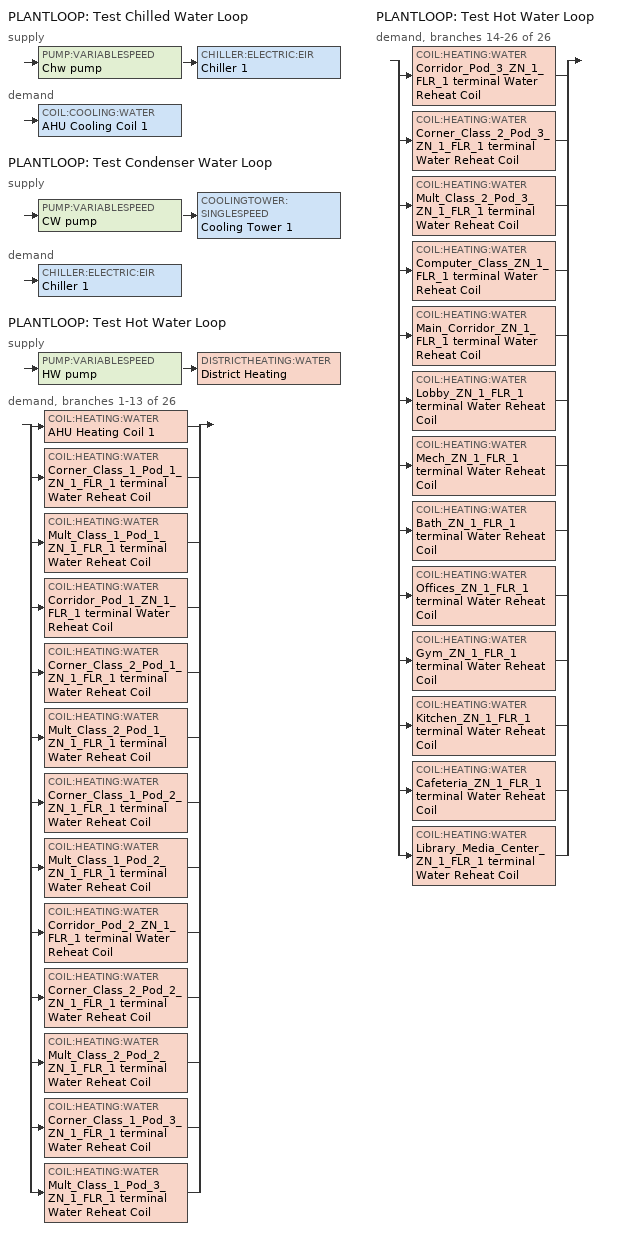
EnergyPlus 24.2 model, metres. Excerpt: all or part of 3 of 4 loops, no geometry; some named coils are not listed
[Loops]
PLANTLOOP 'Test Chilled Water Loop'
 supply: PUMP:VARIABLESPEED 'Chw pump' > CHILLER:ELECTRIC:EIR 'Chiller 1'
 demand: COIL:COOLING:WATER 'AHU Cooling Coil 1'
PLANTLOOP 'Test Condenser Water Loop'
 supply: PUMP:VARIABLESPEED 'CW pump' > COOLINGTOWER:SINGLESPEED 'Cooling Tower 1'
 demand: CHILLER:ELECTRIC:EIR 'Chiller 1'
PLANTLOOP 'Test Hot Water Loop'
 supply: PUMP:VARIABLESPEED 'HW pump' > DISTRICTHEATING:WATER 'District Heating'
 demand, branches 1-13 of 26: split
  | COIL:HEATING:WATER 'AHU Heating Coil 1'
  | COIL:HEATING:WATER 'Corner_Class_1_Pod_1_ZN_1_FLR_1 terminal Water Reheat Coil'
  | COIL:HEATING:WATER 'Mult_Class_1_Pod_1_ZN_1_FLR_1 terminal Water Reheat Coil'
  | COIL:HEATING:WATER 'Corridor_Pod_1_ZN_1_FLR_1 terminal Water Reheat Coil'
  | COIL:HEATING:WATER 'Corner_Class_2_Pod_1_ZN_1_FLR_1 terminal Water Reheat Coil'
  | COIL:HEATING:WATER 'Mult_Class_2_Pod_1_ZN_1_FLR_1 terminal Water Reheat Coil'
  | COIL:HEATING:WATER 'Corner_Class_1_Pod_2_ZN_1_FLR_1 terminal Water Reheat Coil'
  | COIL:HEATING:WATER 'Mult_Class_1_Pod_2_ZN_1_FLR_1 terminal Water Reheat Coil'
  | COIL:HEATING:WATER 'Corridor_Pod_2_ZN_1_FLR_1 terminal Water Reheat Coil'
  | COIL:HEATING:WATER 'Corner_Class_2_Pod_2_ZN_1_FLR_1 terminal Water Reheat Coil'
  | COIL:HEATING:WATER 'Mult_Class_2_Pod_2_ZN_1_FLR_1 terminal Water Reheat Coil'
  | COIL:HEATING:WATER 'Corner_Class_1_Pod_3_ZN_1_FLR_1 terminal Water Reheat Coil'
  | COIL:HEATING:WATER 'Mult_Class_1_Pod_3_ZN_1_FLR_1 terminal Water Reheat Coil'
PLANTLOOP 'Test Hot Water Loop'
 demand, branches 14-26 of 26: split
  | COIL:HEATING:WATER 'Corridor_Pod_3_ZN_1_FLR_1 terminal Water Reheat Coil'
  | COIL:HEATING:WATER 'Corner_Class_2_Pod_3_ZN_1_FLR_1 terminal Water Reheat Coil'
  | COIL:HEATING:WATER 'Mult_Class_2_Pod_3_ZN_1_FLR_1 terminal Water Reheat Coil'
  | COIL:HEATING:WATER 'Computer_Class_ZN_1_FLR_1 terminal Water Reheat Coil'
  | COIL:HEATING:WATER 'Main_Corridor_ZN_1_FLR_1 terminal Water Reheat Coil'
  | COIL:HEATING:WATER 'Lobby_ZN_1_FLR_1 terminal Water Reheat Coil'
  | COIL:HEATING:WATER 'Mech_ZN_1_FLR_1 terminal Water Reheat Coil'
  | COIL:HEATING:WATER 'Bath_ZN_1_FLR_1 terminal Water Reheat Coil'
  | COIL:HEATING:WATER 'Offices_ZN_1_FLR_1 terminal Water Reheat Coil'
  | COIL:HEATING:WATER 'Gym_ZN_1_FLR_1 terminal Water Reheat Coil'
  | COIL:HEATING:WATER 'Kitchen_ZN_1_FLR_1 terminal Water Reheat Coil'
  | COIL:HEATING:WATER 'Cafeteria_ZN_1_FLR_1 terminal Water Reheat Coil'
  | COIL:HEATING:WATER 'Library_Media_Center_ZN_1_FLR_1 terminal Water Reheat Coil'
[SIZING:PLANT] Sizing Option=NonCoincident; Zone Timesteps in Averaging Window=1; Coincident Sizing Factor Mode=None
Name | Loop Type | Design Loop Exit Temperature | Loop Design Temperature Difference
Test Chilled Water Loop | Cooling | 7 | 6
Test Condenser Water Loop | Condenser | 30 | 15
Test Hot Water Loop | Heating | 50 | 50
[COIL:HEATING:WATER] Availability Schedule=Always On Discrete hvac_library; UFactor Times Area Value=Autosize; Maximum Water Flow Rate=Autosize; Performance Input Method=UFactorTimesAreaAndDesignWaterFlowRate; Rated Capacity=Autosize; Rated Inlet Water Temperature=60; Rated Inlet Air Temperature=16.6; Rated Outlet Water Temperature=40; Rated Outlet Air Temperature=32.2; Rated Ratio for Air and Water Convection=0.5; Design Water Temperature Difference=20
Corner_Class_1_Pod_1_ZN_1_FLR_1 terminal Water Reheat Coil; Mult_Class_1_Pod_1_ZN_1_FLR_1 terminal Water Reheat Coil; Corridor_Pod_1_ZN_1_FLR_1 terminal Water Reheat Coil; Corner_Class_2_Pod_1_ZN_1_FLR_1 terminal Water Reheat Coil; Mult_Class_2_Pod_1_ZN_1_FLR_1 terminal Water Reheat Coil; Corner_Class_1_Pod_2_ZN_1_FLR_1 terminal Water Reheat Coil; Mult_Class_1_Pod_2_ZN_1_FLR_1 terminal Water Reheat Coil; Corridor_Pod_2_ZN_1_FLR_1 terminal Water Reheat Coil; Corner_Class_2_Pod_2_ZN_1_FLR_1 terminal Water Reheat Coil; Mult_Class_2_Pod_2_ZN_1_FLR_1 terminal Water Reheat Coil; Corner_Class_1_Pod_3_ZN_1_FLR_1 terminal Water Reheat Coil; Mult_Class_1_Pod_3_ZN_1_FLR_1 terminal Water Reheat Coil; Corridor_Pod_3_ZN_1_FLR_1 terminal Water Reheat Coil; Corner_Class_2_Pod_3_ZN_1_FLR_1 terminal Water Reheat Coil; Mult_Class_2_Pod_3_ZN_1_FLR_1 terminal Water Reheat Coil; Computer_Class_ZN_1_FLR_1 terminal Water Reheat Coil; Main_Corridor_ZN_1_FLR_1 terminal Water Reheat Coil; Lobby_ZN_1_FLR_1 terminal Water Reheat Coil; Mech_ZN_1_FLR_1 terminal Water Reheat Coil; Bath_ZN_1_FLR_1 terminal Water Reheat Coil; Offices_ZN_1_FLR_1 terminal Water Reheat Coil; Gym_ZN_1_FLR_1 terminal Water Reheat Coil; Kitchen_ZN_1_FLR_1 terminal Water Reheat Coil; Cafeteria_ZN_1_FLR_1 terminal Water Reheat Coil; Library_Media_Center_ZN_1_FLR_1 terminal Water Reheat Coil
[PUMP:VARIABLESPEED] Design Maximum Flow Rate=Autosize; Design Pump Head=179352; Design Power Consumption=Autosize; Motor Efficiency=0.9; Fraction of Motor Inefficiencies to Fluid Stream=0; Coefficient 1 of the Part Load Performance Curve=0.103; Coefficient 2 of the Part Load Performance Curve=-0.04; Coefficient 3 of the Part Load Performance Curve=0.767; Coefficient 4 of the Part Load Performance Curve=0.1679; Design Minimum Flow Rate=0; Pump Control Type=Intermittent; Skin Loss Radiative Fraction=0.5; Design Power Sizing Method=PowerPerFlowPerPressure; Design Electric Power per Unit Flow Rate=348701.1; Design Shaft Power per Unit Flow Rate per Unit Head=1.28205; Design Minimum Flow Rate Fraction=0; EndUse Subcategory=General
Chw pump; CW pump; HW pump
[CHILLER:ELECTRIC:EIR]
Chiller 1: Reference Capacity=Autosize; Reference COP=5.5; Reference Leaving Chilled Water Temperature=6; Reference Entering Condenser Fluid Temperature=29; Reference Chilled Water Flow Rate=Autosize; Reference Condenser Fluid Flow Rate=Autosize; Cooling Capacity Function of Temperature Curve=Chiller 1 CoolingCapTempCurve_ASHRAE90.1; Electric Input to Cooling Output Ratio Function of Temperature Curve=Chiller 1 CoolingEIRRatioTempCurve_ASHRAE90.1; Electric Input to Cooling Output Ratio Function of Part Load Ratio Curve=Chiller 1 CoolingEIRRatioPLRCurve_ASHRAE90.1; Minimum Part Load Ratio=0.1; Maximum Part Load Ratio=1; Optimum Part Load Ratio=1; Minimum Unloading Ratio=0.2; Condenser Type=WaterCooled; Condenser Fan Power Ratio=0; Fraction of Compressor Electric Consumption Rejected by Condenser=1; Leaving Chilled Water Lower Temperature Limit=2; Chiller Flow Mode=NotModulated; Design Heat Recovery Water Flow Rate=0; Sizing Factor=1; Basin Heater Capacity=0; Basin Heater Setpoint Temperature=10; Condenser Heat Recovery Relative Capacity Fraction=1; EndUse Subcategory=General; Condenser Flow Control=ConstantFlow; Thermosiphon Minimum Temperature Difference=0
[DISTRICTHEATING:WATER]
District Heating: Nominal Capacity=Autosize
[COOLINGTOWER:SINGLESPEED]
Cooling Tower 1: Design Water Flow Rate=Autosize; Design Air Flow Rate=Autosize; Design Fan Power=Autosize; Design UFactor Times Area Value=Autosize; Free Convection Regime Air Flow Rate=Autosize; Free Convection Regime Air Flow Rate Sizing Factor=0.1; Free Convection Regime UFactor Times Area Value=Autosize; Free Convection UFactor Times Area Value Sizing Factor=0.1; Performance Input Method=UFactorTimesAreaAndDesignWaterFlowRate; Heat Rejection Capacity and Nominal Capacity Sizing Ratio=1.25; Free Convection Capacity=0; Free Convection Nominal Capacity Sizing Factor=0.1; Design Inlet Air DryBulb Temperature=35; Design Inlet Air WetBulb Temperature=25.6; Design Approach Temperature=Autosize; Design Range Temperature=Autosize; Basin Heater Capacity=0; Basin Heater Setpoint Temperature=2; Evaporation Loss Mode=LossFactor; Evaporation Loss Factor=0.2; Drift Loss Percent=0.008; Blowdown Calculation Mode=ConcentrationRatio; Blowdown Concentration Ratio=3; Capacity Control=FanCycling; Number of Cells=1; Cell Control=MinimalCell; Cell Minimum Water Flow Rate Fraction=0.33; Cell Maximum Water Flow Rate Fraction=2.5; Sizing Factor=1; EndUse Subcategory=General
[PLANTLOOP] Fluid Type=Water; Maximum Loop Temperature=100; Minimum Loop Temperature=0; Maximum Loop Flow Rate=Autosize; Minimum Loop Flow Rate=0; Plant Loop Volume=Autocalculate; Load Distribution Scheme=Optimal; Plant Loop Demand Calculation Scheme=SingleSetpoint; Common Pipe Simulation=None; Pressure Simulation Type=None; Loop Circulation Time=2
Name | Plant Equipment Operation Scheme
Test Chilled Water Loop | Test Chilled Water Loop Operation Schemes
Test Condenser Water Loop | Test Condenser Water Loop Operation Schemes
Test Hot Water Loop | Test Hot Water Loop Operation Schemes
[PLANTEQUIPMENTLIST]
Test Chilled Water Loop Equipment List: Chiller 1
Test Condenser Water Loop Equipment List: Cooling Tower 1
Test Hot Water Loop Equipment List: District Heating
[PLANTEQUIPMENTOPERATION:COOLINGLOAD] Load Range 1 Lower Limit=0; Load Range 1 Upper Limit=1000000000
Name | Range 1 Equipment List
Test Chilled Water Loop Cooling Operation Scheme | Test Chilled Water Loop Equipment List
Test Condenser Water Loop Cooling Operation Scheme | Test Condenser Water Loop Equipment List
[PLANTEQUIPMENTOPERATION:HEATINGLOAD]
Test Hot Water Loop Heating Operation Scheme: Load Range 1 Lower Limit=0; Load Range 1 Upper Limit=1000000000; Range 1 Equipment List=Test Hot Water Loop Equipment List
[PLANTEQUIPMENTOPERATIONSCHEMES] Control Scheme 1 Schedule=Always On Discrete
Name | Control Scheme 1
Test Chilled Water Loop Operation Schemes | Test Chilled Water Loop Cooling Operation Scheme
Test Condenser Water Loop Operation Schemes | Test Condenser Water Loop Cooling Operation Scheme
Test Hot Water Loop Operation Schemes | Test Hot Water Loop Heating Operation Scheme
[SETPOINTMANAGER:SCHEDULED] Control Variable=Temperature
Name | Schedule | Setpoint Node or NodeList
Chilled Water Temp | Chilled Water Temp | Test Chilled Water Loop Supply Outlet
Hot Water Temperature | Hot Water Temperature | Test Hot Water Loop Supply Outlet
[SETPOINTMANAGER:FOLLOWOUTDOORAIRTEMPERATURE]
Condenser Water Temperature: Control Variable=Temperature; Reference Temperature Type=OutdoorAirWetBulb; Offset Temperature Difference=2.77778; Maximum Setpoint Temperature=32.2222; Minimum Setpoint Temperature=21.1111; Setpoint Node or NodeList=Test Condenser Water Loop Supply Outlet
[SCHEDULE:DAY:INTERVAL]
Chilled Water Temp Day Schedule: No, 24:00, 7
Hot Water Temperature Day Schedule: No, 24:00, 60
[SCHEDULE:WEEK:DAILY]
Chilled Water Temp Week Schedule: Chilled Water Temp Day Schedule, Chilled Water Temp Day Schedule, Chilled Water Temp Day Schedule, Chilled Water Temp Day Schedule, Chilled Water Temp Day Schedule, Chilled Water Temp Day Schedule, Chilled Water Temp Day Schedule, Chilled Water Temp Day Schedule, Chilled Water Temp Day Schedule, Chilled Water Temp Day Schedule, Chilled Water Temp Day Schedule, Chilled Water Temp Day Schedule
Hot Water Temperature Week Schedule: Hot Water Temperature Day Schedule, Hot Water Temperature Day Schedule, Hot Water Temperature Day Schedule, Hot Water Temperature Day Schedule, Hot Water Temperature Day Schedule, Hot Water Temperature Day Schedule, Hot Water Temperature Day Schedule, Hot Water Temperature Day Schedule, Hot Water Temperature Day Schedule, Hot Water Temperature Day Schedule, Hot Water Temperature Day Schedule, Hot Water Temperature Day Schedule
[SCHEDULE:YEAR]
Chilled Water Temp: Chilled Water Temp Week Schedule, 1, 1, 12, 31
Hot Water Temperature: Hot Water Temperature Week Schedule, 1, 1, 12, 31
[SCHEDULE:COMPACT]
Always On Discrete; Always On Discrete hvac_library: Through: 12/31, For: AllDays, Until: 24:00, 1
[CURVE:QUADRATIC]
Chiller 1 CoolingEIRRatioPLRCurve_ASHRAE90.1: Coefficient1 Constant=0.222903; Coefficient2 x=0.313387; Coefficient3 x2=0.46371; Minimum Value of x=0; Maximum Value of x=1; Input Unit Type for X=Dimensionless; Output Unit Type=Dimensionless
[CURVE:BIQUADRATIC] Minimum Value of x=5; Maximum Value of x=10; Minimum Value of y=24; Maximum Value of y=35; Input Unit Type for X=Temperature; Input Unit Type for Y=Temperature; Output Unit Type=Dimensionless
Name | Coefficient1 Constant | Coefficient2 x | Coefficient3 x2 | Coefficient4 y | Coefficient5 y2 | Coefficient6 xy
Chiller 1 CoolingCapTempCurve_ASHRAE90.1 | 0.258 | 0.0389 | -0.000217 | 0.0469 | -0.000943 | -0.000343
Chiller 1 CoolingEIRRatioTempCurve_ASHRAE90.1 | 0.934 | -0.0582 | 0.0045 | 0.00243 | 0.000486 | -0.00122
